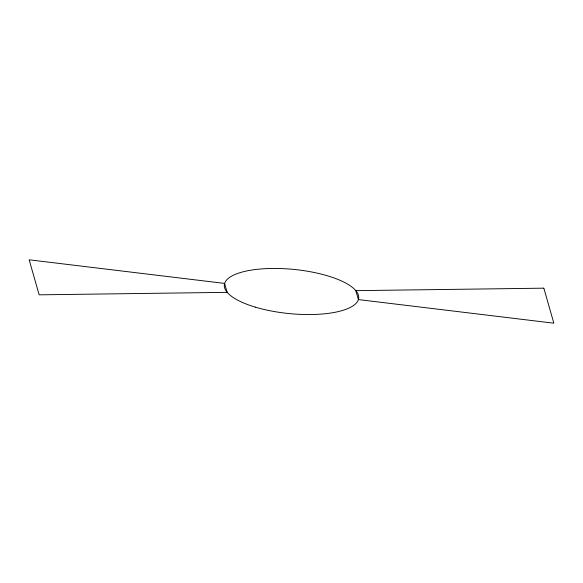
<?xml version="1.0" encoding="UTF-8"?>
<svg xmlns="http://www.w3.org/2000/svg" width="583" height="583" viewBox="0 0 583 583"><rect width="100%" height="100%" fill="white"/><g stroke="black" fill="none" stroke-linecap="round" stroke-linejoin="round"><path stroke-width="0.87" d="M227.166 292.345L39.156 294.83L29.15 259.807L224.615 283.418L227.166 292.345M543.844 288.17L355.834 290.655L358.385 299.582L553.85 323.193L543.844 288.17M255.252 307.11A67.511 22.205 5.6 0 0 358.654 298.387A67.511 22.205 5.6 0 0 260.594 268.996A67.511 22.205 5.6 0 0 255.252 307.11"/></g></svg>
